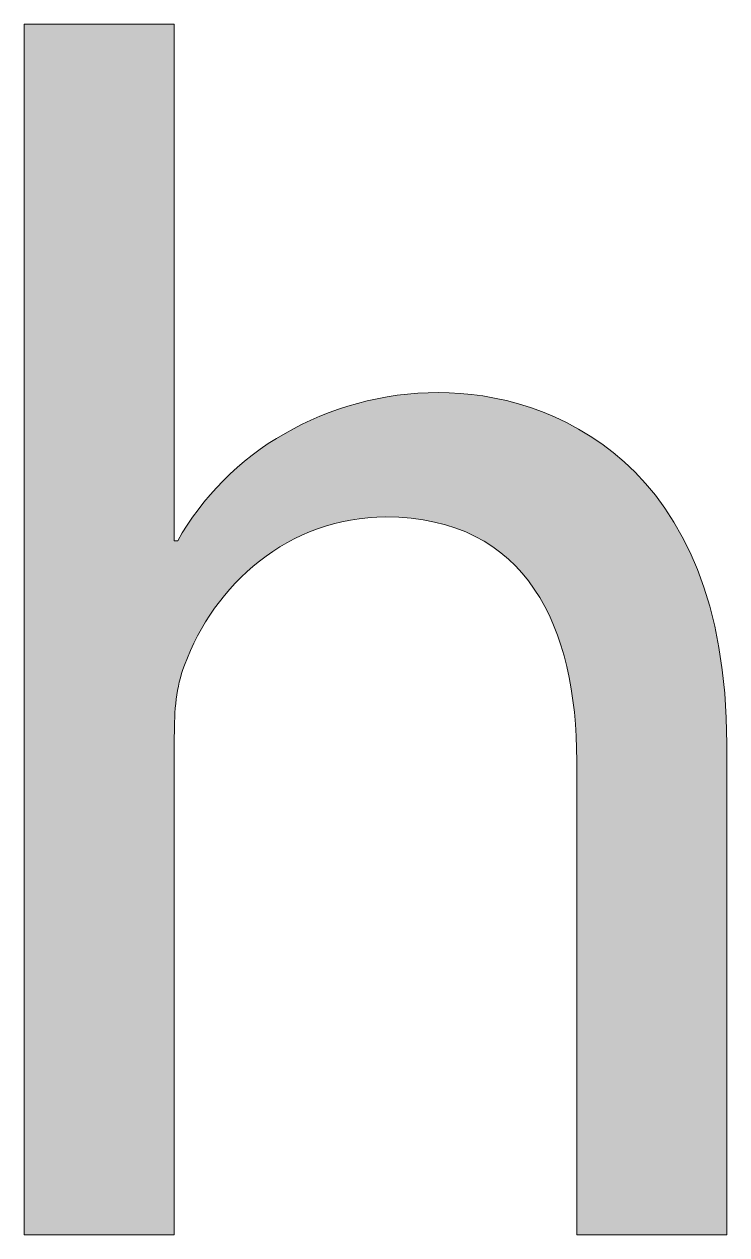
# Model space of a CAD drawing. Header units: inches. Extents: x 110 to 390, y -364 to 80.
# Drawn here: x 361.813 to 364.696, y -76.742 to -71.773 of the extents above; entities that cross this region are included whole.
import ezdxf

# ---------------------------------------------------------------- set-up
doc = ezdxf.new("R2010")
doc.units = ezdxf.units.IN
doc.header["$MEASUREMENT"] = 0
doc.layers.add('description', color=7, linetype='Continuous')

# ---------------------------------------------------------------- blocks, each defined once
blk = doc.blocks.new('block 17')
at = {"layer": 'description'}
h = blk.add_hatch(color=252, dxfattribs=at)
h.dxf.hatch_style = 2
edge = h.paths.add_edge_path()
edge.add_spline(control_points=[(361.8131, -71.7734), (361.8131, -71.7734), (362.4291, -71.7734), (362.4291, -71.7734), (362.4291, -71.7734), (362.4291, -73.8939), (362.4291, -73.8939), (362.4291, -73.8939), (362.4429, -73.8939), (362.4429, -73.8939), (362.5407, -73.7189), (362.6947, -73.558), (362.8839, -73.4529), (363.0658, -73.348), (363.2828, -73.285), (363.5136, -73.285), (363.9684, -73.285), (364.696, -73.5649), (364.696, -74.7266), (364.696, -74.7266), (364.696, -76.742), (364.696, -76.742), (364.696, -76.742), (364.0803, -76.742), (364.0803, -76.742), (364.0803, -76.742), (364.0803, -74.7965), (364.0803, -74.7965), (364.0803, -74.2508), (363.8774, -73.7959), (363.2966, -73.7959), (362.8976, -73.7959), (362.5896, -74.0758), (362.4708, -74.4046), (362.436, -74.4956), (362.4291, -74.5867), (362.4291, -74.6987), (362.4291, -74.6987), (362.4291, -76.742), (362.4291, -76.742), (362.4291, -76.742), (361.8131, -76.742), (361.8131, -76.742), (361.8131, -76.742), (361.8131, -71.7734), (361.8131, -71.7734)], knot_values=[0, 0, 0, 0, 1, 1, 1, 2, 2, 2, 3, 3, 3, 4, 4, 4, 5, 5, 5, 6, 6, 6, 7, 7, 7, 8, 8, 8, 9, 9, 9, 10, 10, 10, 11, 11, 11, 12, 12, 12, 13, 13, 13, 14, 14, 14, 15, 15, 15, 15], degree=3, periodic=1)
at = {"layer": 'description', "lineweight": 0}
blk.add_open_spline([(361.8131, -71.7734), (361.8131, -71.7734), (362.4291, -71.7734), (362.4291, -71.7734), (362.4291, -71.7734), (362.4291, -73.8939), (362.4291, -73.8939), (362.4291, -73.8939), (362.4429, -73.8939), (362.4429, -73.8939), (362.5407, -73.7189), (362.6947, -73.558), (362.8839, -73.4529), (363.0658, -73.348), (363.2828, -73.285), (363.5136, -73.285), (363.9684, -73.285), (364.696, -73.5649), (364.696, -74.7266), (364.696, -74.7266), (364.696, -76.742), (364.696, -76.742), (364.696, -76.742), (364.0803, -76.742), (364.0803, -76.742), (364.0803, -76.742), (364.0803, -74.7965), (364.0803, -74.7965), (364.0803, -74.2508), (363.8774, -73.7959), (363.2966, -73.7959), (362.8976, -73.7959), (362.5896, -74.0758), (362.4708, -74.4046), (362.436, -74.4956), (362.4291, -74.5867), (362.4291, -74.6987), (362.4291, -74.6987), (362.4291, -76.742), (362.4291, -76.742), (362.4291, -76.742), (361.8131, -76.742), (361.8131, -76.742), (361.8131, -76.742), (361.8131, -71.7734), (361.8131, -71.7734)], degree=3, knots=[0, 0, 0, 0, 1, 1, 1, 2, 2, 2, 3, 3, 3, 4, 4, 4, 5, 5, 5, 6, 6, 6, 7, 7, 7, 8, 8, 8, 9, 9, 9, 10, 10, 10, 11, 11, 11, 12, 12, 12, 13, 13, 13, 14, 14, 14, 15, 15, 15, 15], dxfattribs=at)
blk = doc.blocks.new('block 16')
at = {"layer": 'description'}
blk.add_blockref('block 17', (0, 0), dxfattribs=at)

msp = doc.modelspace()

# ---------------------------------------------------------------- block references
at = {"layer": 'description'}
msp.add_blockref('block 16', (0, 0), dxfattribs=at)

doc.saveas('drawing.dxf')
